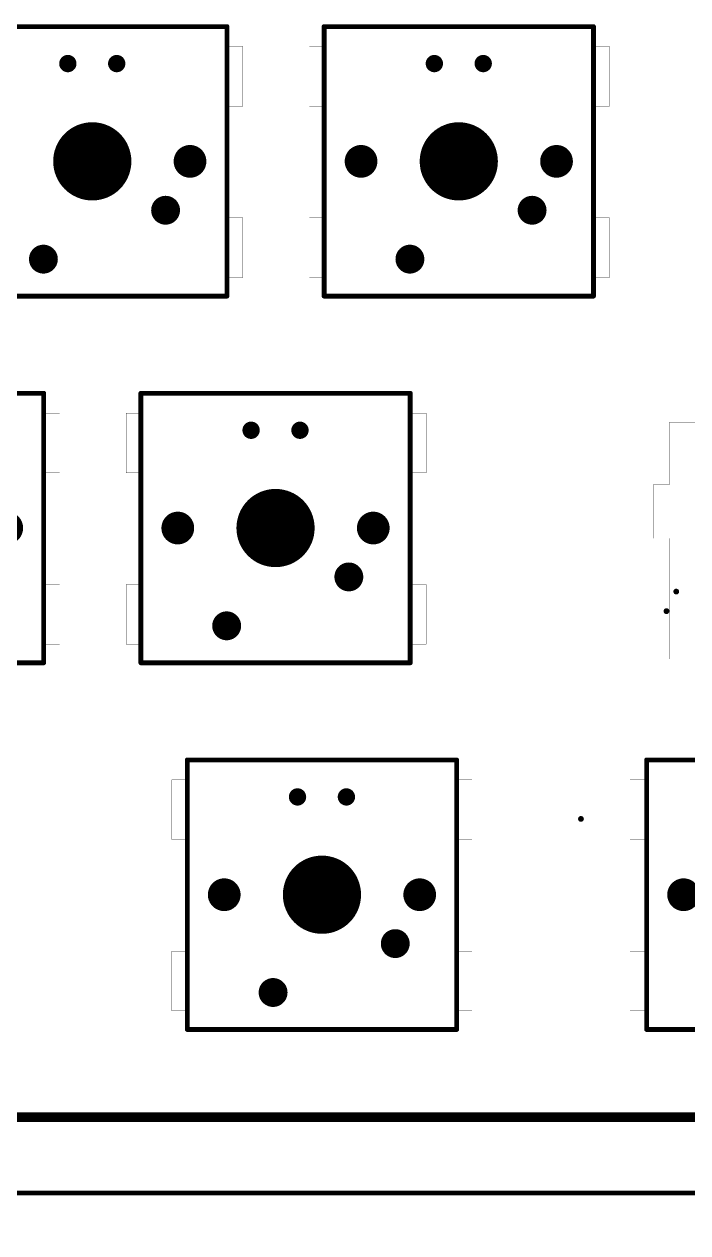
# Model space of a CAD drawing. Header units: millimetres. Extents: x 0 to 366, y 0 to 165.
# Drawn here: x 210.8 to 245.3, y 0.1 to 62.9 of the extents above; entities that cross this region are included whole.
import ezdxf

# ---------------------------------------------------------------- set-up
doc = ezdxf.new("R2010")
doc.units = ezdxf.units.MM
for name, color, linetype in [('KeepOutLayer', 6, 'Continuous'), ('Mechanical1', 6, 'Continuous'), ('PadHoleLayer', 156, 'Continuous'), ('ViaHoleLayer', 16, 'Continuous')]:
    doc.layers.add(name, color=color, linetype=linetype)

# ---------------------------------------------------------------- blocks, each defined once
blk = doc.blocks.new('MX_SW_5_74')
at = {"layer": 'Mechanical1', "const_width": 0.254}
for points in [[(-7, 7), (7, 7)], [(-7, -7), (-7, 7)], [(7, -7), (7, 7)], [(-7, -7), (7, -7)]]:
    blk.add_lwpolyline(points, dxfattribs=at)
at = {"layer": 'Mechanical1', "const_width": 0.127}
for points in [[(-7.063, 7, 1), (-6.936, 7, 1)], [(-7.063, 7, 1), (-6.936, 7, 1)], [(6.937, 7, 1), (7.064, 7, 1)], [(6.937, 7, 1), (7.064, 7, 1)], [(-7.063, -7, 1), (-6.936, -7, 1)], [(-7.063, -7, 1), (-6.936, -7, 1)], [(6.937, -7, 1), (7.064, -7, 1)], [(6.937, -7, 1), (7.064, -7, 1)]]:
    blk.add_lwpolyline(points, format="xyb", close=True, dxfattribs=at)
at = {"layer": 'PadHoleLayer'}
for points, const_width in [([(-1.495, 5.08, 1), (-1.045, 5.08, 1)], 0.45), ([(1.045, 5.08, 1), (1.495, 5.08, 1)], 0.45), ([(-1.016, 0, 1), (1.016, 0, 1)], 2.032), ([(-5.505, 0, 1), (-4.655, 0, 1)], 0.851), ([(4.655, 0, 1), (5.505, 0, 1)], 0.851), ([(3.435, -2.54, 1), (4.185, -2.54, 1)], 0.75), ([(-2.915, -5.08, 1), (-2.165, -5.08, 1)], 0.75)]:
    blk.add_lwpolyline(points, format="xyb", close=True, dxfattribs=dict(at, const_width=const_width))
blk = doc.blocks.new('MX_SW_5_85')
at = {"layer": 'Mechanical1', "const_width": 0.254}
for points in [[(-7, 7), (7, 7)], [(-7, -7), (-7, 7)], [(7, -7), (7, 7)], [(-7, -7), (7, -7)]]:
    blk.add_lwpolyline(points, dxfattribs=at)
at = {"layer": 'Mechanical1', "const_width": 0.127}
for points in [[(-7.063, 7, 1), (-6.936, 7, 1)], [(-7.063, 7, 1), (-6.936, 7, 1)], [(6.937, 7, 1), (7.064, 7, 1)], [(6.937, 7, 1), (7.064, 7, 1)], [(-7.063, -7, 1), (-6.936, -7, 1)], [(-7.063, -7, 1), (-6.936, -7, 1)], [(6.937, -7, 1), (7.064, -7, 1)], [(6.937, -7, 1), (7.064, -7, 1)]]:
    blk.add_lwpolyline(points, format="xyb", close=True, dxfattribs=at)
at = {"layer": 'PadHoleLayer'}
for points, const_width in [([(-1.495, 5.08, 1), (-1.045, 5.08, 1)], 0.45), ([(1.045, 5.08, 1), (1.495, 5.08, 1)], 0.45), ([(-1.016, 0, 1), (1.016, 0, 1)], 2.032), ([(-5.505, 0, 1), (-4.655, 0, 1)], 0.851), ([(4.655, 0, 1), (5.505, 0, 1)], 0.851), ([(3.435, -2.54, 1), (4.185, -2.54, 1)], 0.75), ([(-2.915, -5.08, 1), (-2.165, -5.08, 1)], 0.75)]:
    blk.add_lwpolyline(points, format="xyb", close=True, dxfattribs=dict(at, const_width=const_width))
blk = doc.blocks.new('MX_SW_5_117')
at = {"layer": 'Mechanical1', "const_width": 0.254}
for points in [[(-7, 7), (7, 7)], [(-7, -7), (-7, 7)], [(7, -7), (7, 7)], [(-7, -7), (7, -7)]]:
    blk.add_lwpolyline(points, dxfattribs=at)
at = {"layer": 'Mechanical1', "const_width": 0.127}
for points in [[(-7.063, 7, 1), (-6.936, 7, 1)], [(-7.063, 7, 1), (-6.936, 7, 1)], [(6.937, 7, 1), (7.064, 7, 1)], [(6.937, 7, 1), (7.064, 7, 1)], [(-7.063, -7, 1), (-6.936, -7, 1)], [(-7.063, -7, 1), (-6.936, -7, 1)], [(6.937, -7, 1), (7.064, -7, 1)], [(6.937, -7, 1), (7.064, -7, 1)]]:
    blk.add_lwpolyline(points, format="xyb", close=True, dxfattribs=at)
at = {"layer": 'PadHoleLayer'}
for points, const_width in [([(-1.495, 5.08, 1), (-1.045, 5.08, 1)], 0.45), ([(1.045, 5.08, 1), (1.495, 5.08, 1)], 0.45), ([(-1.016, 0, 1), (1.016, 0, 1)], 2.032), ([(-5.505, 0, 1), (-4.655, 0, 1)], 0.851), ([(4.655, 0, 1), (5.505, 0, 1)], 0.851), ([(3.435, -2.54, 1), (4.185, -2.54, 1)], 0.75), ([(-2.915, -5.08, 1), (-2.165, -5.08, 1)], 0.75)]:
    blk.add_lwpolyline(points, format="xyb", close=True, dxfattribs=dict(at, const_width=const_width))
blk = doc.blocks.new('MX_SW_5_120')
at = {"layer": 'Mechanical1', "const_width": 0.254}
for points in [[(-7, 7), (7, 7)], [(-7, -7), (-7, 7)], [(7, -7), (7, 7)], [(-7, -7), (7, -7)]]:
    blk.add_lwpolyline(points, dxfattribs=at)
at = {"layer": 'Mechanical1', "const_width": 0.127}
for points in [[(-7.063, 7, 1), (-6.936, 7, 1)], [(-7.063, 7, 1), (-6.936, 7, 1)], [(6.937, 7, 1), (7.064, 7, 1)], [(6.937, 7, 1), (7.064, 7, 1)], [(-7.063, -7, 1), (-6.936, -7, 1)], [(-7.063, -7, 1), (-6.936, -7, 1)], [(6.937, -7, 1), (7.064, -7, 1)], [(6.937, -7, 1), (7.064, -7, 1)]]:
    blk.add_lwpolyline(points, format="xyb", close=True, dxfattribs=at)
at = {"layer": 'PadHoleLayer'}
for points, const_width in [([(-1.495, 5.08, 1), (-1.045, 5.08, 1)], 0.45), ([(1.045, 5.08, 1), (1.495, 5.08, 1)], 0.45), ([(-1.016, 0, 1), (1.016, 0, 1)], 2.032), ([(-5.505, 0, 1), (-4.655, 0, 1)], 0.851), ([(4.655, 0, 1), (5.505, 0, 1)], 0.851), ([(3.435, -2.54, 1), (4.185, -2.54, 1)], 0.75), ([(-2.915, -5.08, 1), (-2.165, -5.08, 1)], 0.75)]:
    blk.add_lwpolyline(points, format="xyb", close=True, dxfattribs=dict(at, const_width=const_width))
blk = doc.blocks.new('MX_SW_5_121')
at = {"layer": 'Mechanical1', "const_width": 0.254}
for points in [[(-7, 7), (7, 7)], [(-7, -7), (-7, 7)], [(7, -7), (7, 7)], [(-7, -7), (7, -7)]]:
    blk.add_lwpolyline(points, dxfattribs=at)
at = {"layer": 'Mechanical1', "const_width": 0.127}
for points in [[(-7.063, 7, 1), (-6.936, 7, 1)], [(-7.063, 7, 1), (-6.936, 7, 1)], [(6.937, 7, 1), (7.064, 7, 1)], [(6.937, 7, 1), (7.064, 7, 1)], [(-7.063, -7, 1), (-6.936, -7, 1)], [(-7.063, -7, 1), (-6.936, -7, 1)], [(6.937, -7, 1), (7.064, -7, 1)], [(6.937, -7, 1), (7.064, -7, 1)]]:
    blk.add_lwpolyline(points, format="xyb", close=True, dxfattribs=at)
at = {"layer": 'PadHoleLayer'}
for points, const_width in [([(-1.495, 5.08, 1), (-1.045, 5.08, 1)], 0.45), ([(1.045, 5.08, 1), (1.495, 5.08, 1)], 0.45), ([(-1.016, 0, 1), (1.016, 0, 1)], 2.032), ([(-5.505, 0, 1), (-4.655, 0, 1)], 0.851), ([(4.655, 0, 1), (5.505, 0, 1)], 0.851), ([(3.435, -2.54, 1), (4.185, -2.54, 1)], 0.75), ([(-2.915, -5.08, 1), (-2.165, -5.08, 1)], 0.75)]:
    blk.add_lwpolyline(points, format="xyb", close=True, dxfattribs=dict(at, const_width=const_width))
blk = doc.blocks.new('MX_SW_5_123')
at = {"layer": 'Mechanical1', "const_width": 0.254}
for points in [[(-7, 7), (7, 7)], [(-7, -7), (-7, 7)], [(7, -7), (7, 7)], [(-7, -7), (7, -7)]]:
    blk.add_lwpolyline(points, dxfattribs=at)
at = {"layer": 'Mechanical1', "const_width": 0.127}
for points in [[(-7.063, 7, 1), (-6.936, 7, 1)], [(-7.063, 7, 1), (-6.936, 7, 1)], [(6.937, 7, 1), (7.064, 7, 1)], [(6.937, 7, 1), (7.064, 7, 1)], [(-7.063, -7, 1), (-6.936, -7, 1)], [(-7.063, -7, 1), (-6.936, -7, 1)], [(6.937, -7, 1), (7.064, -7, 1)], [(6.937, -7, 1), (7.064, -7, 1)]]:
    blk.add_lwpolyline(points, format="xyb", close=True, dxfattribs=at)
at = {"layer": 'PadHoleLayer'}
for points, const_width in [([(-1.495, 5.08, 1), (-1.045, 5.08, 1)], 0.45), ([(1.045, 5.08, 1), (1.495, 5.08, 1)], 0.45), ([(-1.016, 0, 1), (1.016, 0, 1)], 2.032), ([(-5.505, 0, 1), (-4.655, 0, 1)], 0.851), ([(4.655, 0, 1), (5.505, 0, 1)], 0.851), ([(3.435, -2.54, 1), (4.185, -2.54, 1)], 0.75), ([(-2.915, -5.08, 1), (-2.165, -5.08, 1)], 0.75)]:
    blk.add_lwpolyline(points, format="xyb", close=True, dxfattribs=dict(at, const_width=const_width))

msp = doc.modelspace()

# ---------------------------------------------------------------- linework, layer by layer
at = {"layer": 'KeepOutLayer', "const_width": 0.5}
msp.add_lwpolyline([(0.381, 6.096), (347.726, 6.096)], dxfattribs=at)
at = {"layer": 'Mechanical1'}
for points, const_width in [([(207.407, 62.72), (221.407, 62.72)], 0.0127), ([(221.407, 61.72), (221.407, 62.72)], 0.0127), ([(226.457, 62.72), (240.457, 62.72)], 0.0127), ([(226.457, 61.72), (226.457, 62.72)], 0.0127), ([(240.457, 61.72), (240.457, 62.72)], 0.0127), ([(221.407, 61.72), (222.207, 61.72)], 0.0127), ([(222.207, 58.619), (222.207, 61.72)], 0.0127), ([(225.656, 58.619), (225.656, 61.72)], 0.0127), ([(225.656, 61.72), (226.457, 61.72)], 0.0127), ([(240.457, 61.72), (241.257, 61.72)], 0.0127), ([(241.257, 58.619), (241.257, 61.72)], 0.0127), ([(221.407, 58.619), (222.207, 58.619)], 0.0127), ([(221.407, 52.82), (221.407, 58.619)], 0.0127), ([(225.656, 58.619), (226.457, 58.619)], 0.0127), ([(226.457, 52.82), (226.457, 58.619)], 0.0127), ([(240.457, 58.619), (241.257, 58.619)], 0.0127), ([(240.457, 52.82), (240.457, 58.619)], 0.0127), ([(221.407, 52.82), (222.207, 52.82)], 0.0127), ([(222.207, 49.72), (222.207, 52.82)], 0.0127), ([(225.656, 49.72), (225.656, 52.82)], 0.0127), ([(225.656, 52.82), (226.457, 52.82)], 0.0127), ([(240.457, 52.82), (241.257, 52.82)], 0.0127), ([(241.257, 49.72), (241.257, 52.82)], 0.0127), ([(221.407, 49.72), (222.207, 49.72)], 0.0127), ([(221.407, 48.719), (221.407, 49.72)], 0.0127), ([(225.656, 49.72), (226.457, 49.72)], 0.0127), ([(226.457, 48.719), (226.457, 49.72)], 0.0127), ([(240.457, 49.72), (241.257, 49.72)], 0.0127), ([(240.457, 48.719), (240.457, 49.72)], 0.0127), ([(207.407, 48.719), (221.407, 48.719)], 0.0127), ([(226.457, 48.719), (240.457, 48.719)], 0.0127), ([(197.882, 43.67), (211.882, 43.67)], 0.0127), ([(211.882, 42.67), (211.882, 43.67)], 0.0127), ([(216.932, 43.67), (230.932, 43.67)], 0.0127), ([(216.932, 42.67), (216.932, 43.67)], 0.0127), ([(230.932, 42.67), (230.932, 43.67)], 0.0127), ([(211.882, 42.67), (212.682, 42.67)], 0.0127), ([(212.682, 39.569), (212.682, 42.67)], 0.0127), ([(216.131, 39.569), (216.131, 42.67)], 0.0127), ([(216.131, 42.67), (216.932, 42.67)], 0.0127), ([(230.932, 42.67), (231.732, 42.67)], 0.0127), ([(231.732, 39.569), (231.732, 42.67)], 0.0127), ([(244.376, 38.97), (244.376, 42.2)], 0.0127), ([(244.376, 42.2), (246.101, 42.2)], 0.0127), ([(211.882, 39.569), (212.682, 39.569)], 0.0127), ([(211.882, 33.77), (211.882, 39.569)], 0.0127), ([(216.131, 39.569), (216.932, 39.569)], 0.0127), ([(216.932, 33.77), (216.932, 39.569)], 0.0127), ([(230.932, 39.569), (231.732, 39.569)], 0.0127), ([(230.932, 33.77), (230.932, 39.569)], 0.0127), ([(243.55, 36.169), (243.55, 38.97)], 0.0127), ([(243.55, 38.97), (244.376, 38.97)], 0.0127), ([(243.55, 36.169), (244.376, 36.169)], 0.0127), ([(244.376, 29.899), (244.376, 36.169)], 0.0127), ([(211.882, 33.77), (212.682, 33.77)], 0.0127), ([(212.682, 30.67), (212.682, 33.77)], 0.0127), ([(216.131, 30.67), (216.131, 33.77)], 0.0127), ([(216.131, 33.77), (216.932, 33.77)], 0.0127), ([(230.932, 33.77), (231.732, 33.77)], 0.0127), ([(231.732, 30.67), (231.732, 33.77)], 0.0127), ([(211.882, 30.67), (212.682, 30.67)], 0.0127), ([(211.882, 29.669), (211.882, 30.67)], 0.0127), ([(216.131, 30.67), (216.932, 30.67)], 0.0127), ([(216.932, 29.669), (216.932, 30.67)], 0.0127), ([(230.932, 30.67), (231.732, 30.67)], 0.0127), ([(230.932, 29.669), (230.932, 30.67)], 0.0127), ([(197.882, 29.669), (211.882, 29.669)], 0.0127), ([(216.932, 29.669), (230.932, 29.669)], 0.0127), ([(244.376, 29.899), (246.101, 29.899)], 0.0127), ([(219.313, 24.62), (233.313, 24.62)], 0.0127), ([(219.313, 23.62), (219.313, 24.62)], 0.0127), ([(233.313, 23.62), (233.313, 24.62)], 0.0127), ([(243.126, 24.62), (257.125, 24.62)], 0.0127), ([(243.126, 23.62), (243.126, 24.62)], 0.0127), ([(218.513, 20.519), (218.513, 23.62)], 0.0127), ([(218.513, 23.62), (219.313, 23.62)], 0.0127), ([(233.313, 23.62), (234.112, 23.62)], 0.0127), ([(234.112, 20.519), (234.112, 23.62)], 0.0127), ([(242.325, 20.519), (242.325, 23.62)], 0.0127), ([(242.325, 23.62), (243.126, 23.62)], 0.0127), ([(218.513, 20.519), (219.313, 20.519)], 0.0127), ([(219.313, 14.72), (219.313, 20.519)], 0.0127), ([(233.313, 20.519), (234.112, 20.519)], 0.0127), ([(233.313, 14.72), (233.313, 20.519)], 0.0127), ([(242.325, 20.519), (243.126, 20.519)], 0.0127), ([(243.126, 14.72), (243.126, 20.519)], 0.0127), ([(218.513, 11.62), (218.513, 14.72)], 0.0127), ([(218.513, 14.72), (219.313, 14.72)], 0.0127), ([(233.313, 14.72), (234.112, 14.72)], 0.0127), ([(234.112, 11.62), (234.112, 14.72)], 0.0127), ([(242.325, 11.62), (242.325, 14.72)], 0.0127), ([(242.325, 14.72), (243.126, 14.72)], 0.0127), ([(218.513, 11.62), (219.313, 11.62)], 0.0127), ([(219.313, 10.619), (219.313, 11.62)], 0.0127), ([(233.313, 11.62), (234.112, 11.62)], 0.0127), ([(233.313, 10.619), (233.313, 11.62)], 0.0127), ([(242.325, 11.62), (243.126, 11.62)], 0.0127), ([(243.126, 10.619), (243.126, 11.62)], 0.0127), ([(219.313, 10.619), (233.313, 10.619)], 0.0127), ([(243.126, 10.619), (257.125, 10.619)], 0.0127), ([(178.243, 2.159), (347.726, 2.159)], 0.254), ([(0.095, 0.094), (347.758, 0.094)], 0.0127)]:
    msp.add_lwpolyline(points, dxfattribs=dict(at, const_width=const_width))
at = {"layer": 'Mechanical1', "const_width": 0.00635}
for points in [[(221.404, 62.72, 1), (221.41, 62.72, 1)], [(221.404, 62.72, 1), (221.41, 62.72, 1)], [(226.454, 62.72, 1), (226.46, 62.72, 1)], [(226.454, 62.72, 1), (226.46, 62.72, 1)], [(240.454, 62.72, 1), (240.46, 62.72, 1)], [(240.454, 62.72, 1), (240.46, 62.72, 1)], [(221.404, 61.72, 1), (221.41, 61.72, 1)], [(221.404, 61.72, 1), (221.41, 61.72, 1)], [(222.204, 61.72, 1), (222.21, 61.72, 1)], [(222.204, 61.72, 1), (222.21, 61.72, 1)], [(225.653, 61.72, 1), (225.659, 61.72, 1)], [(225.653, 61.72, 1), (225.659, 61.72, 1)], [(226.454, 61.72, 1), (226.46, 61.72, 1)], [(226.454, 61.72, 1), (226.46, 61.72, 1)], [(240.454, 61.72, 1), (240.46, 61.72, 1)], [(240.454, 61.72, 1), (240.46, 61.72, 1)], [(241.254, 61.72, 1), (241.26, 61.72, 1)], [(241.254, 61.72, 1), (241.26, 61.72, 1)], [(221.404, 58.619, 1), (221.41, 58.619, 1)], [(221.404, 58.619, 1), (221.41, 58.619, 1)], [(222.204, 58.619, 1), (222.21, 58.619, 1)], [(222.204, 58.619, 1), (222.21, 58.619, 1)], [(225.653, 58.619, 1), (225.659, 58.619, 1)], [(225.653, 58.619, 1), (225.659, 58.619, 1)], [(226.454, 58.619, 1), (226.46, 58.619, 1)], [(226.454, 58.619, 1), (226.46, 58.619, 1)], [(240.454, 58.619, 1), (240.46, 58.619, 1)], [(240.454, 58.619, 1), (240.46, 58.619, 1)], [(241.254, 58.619, 1), (241.26, 58.619, 1)], [(241.254, 58.619, 1), (241.26, 58.619, 1)], [(221.404, 52.82, 1), (221.41, 52.82, 1)], [(221.404, 52.82, 1), (221.41, 52.82, 1)], [(222.204, 52.82, 1), (222.21, 52.82, 1)], [(222.204, 52.82, 1), (222.21, 52.82, 1)], [(225.653, 52.82, 1), (225.659, 52.82, 1)], [(225.653, 52.82, 1), (225.659, 52.82, 1)], [(226.454, 52.82, 1), (226.46, 52.82, 1)], [(226.454, 52.82, 1), (226.46, 52.82, 1)], [(240.454, 52.82, 1), (240.46, 52.82, 1)], [(240.454, 52.82, 1), (240.46, 52.82, 1)], [(241.254, 52.82, 1), (241.26, 52.82, 1)], [(241.254, 52.82, 1), (241.26, 52.82, 1)], [(221.404, 49.72, 1), (221.41, 49.72, 1)], [(221.404, 49.72, 1), (221.41, 49.72, 1)], [(222.204, 49.72, 1), (222.21, 49.72, 1)], [(222.204, 49.72, 1), (222.21, 49.72, 1)], [(225.653, 49.72, 1), (225.659, 49.72, 1)], [(225.653, 49.72, 1), (225.659, 49.72, 1)], [(226.454, 49.72, 1), (226.46, 49.72, 1)], [(226.454, 49.72, 1), (226.46, 49.72, 1)], [(240.454, 49.72, 1), (240.46, 49.72, 1)], [(240.454, 49.72, 1), (240.46, 49.72, 1)], [(241.254, 49.72, 1), (241.26, 49.72, 1)], [(241.254, 49.72, 1), (241.26, 49.72, 1)], [(221.404, 48.719, 1), (221.41, 48.719, 1)], [(221.404, 48.719, 1), (221.41, 48.719, 1)], [(226.454, 48.719, 1), (226.46, 48.719, 1)], [(226.454, 48.719, 1), (226.46, 48.719, 1)], [(240.454, 48.719, 1), (240.46, 48.719, 1)], [(240.454, 48.719, 1), (240.46, 48.719, 1)], [(211.879, 43.67, 1), (211.885, 43.67, 1)], [(211.879, 43.67, 1), (211.885, 43.67, 1)], [(216.929, 43.67, 1), (216.935, 43.67, 1)], [(216.929, 43.67, 1), (216.935, 43.67, 1)], [(230.929, 43.67, 1), (230.935, 43.67, 1)], [(230.929, 43.67, 1), (230.935, 43.67, 1)], [(211.879, 42.67, 1), (211.885, 42.67, 1)], [(211.879, 42.67, 1), (211.885, 42.67, 1)], [(212.679, 42.67, 1), (212.685, 42.67, 1)], [(212.679, 42.67, 1), (212.685, 42.67, 1)], [(216.128, 42.67, 1), (216.134, 42.67, 1)], [(216.128, 42.67, 1), (216.134, 42.67, 1)], [(216.929, 42.67, 1), (216.935, 42.67, 1)], [(216.929, 42.67, 1), (216.935, 42.67, 1)], [(230.929, 42.67, 1), (230.935, 42.67, 1)], [(230.929, 42.67, 1), (230.935, 42.67, 1)], [(231.729, 42.67, 1), (231.735, 42.67, 1)], [(231.729, 42.67, 1), (231.735, 42.67, 1)], [(244.373, 42.2, 1), (244.379, 42.2, 1)], [(244.373, 42.2, 1), (244.379, 42.2, 1)], [(211.879, 39.569, 1), (211.885, 39.569, 1)], [(211.879, 39.569, 1), (211.885, 39.569, 1)], [(212.679, 39.569, 1), (212.685, 39.569, 1)], [(212.679, 39.569, 1), (212.685, 39.569, 1)], [(216.128, 39.569, 1), (216.134, 39.569, 1)], [(216.128, 39.569, 1), (216.134, 39.569, 1)], [(216.929, 39.569, 1), (216.935, 39.569, 1)], [(216.929, 39.569, 1), (216.935, 39.569, 1)], [(230.929, 39.569, 1), (230.935, 39.569, 1)], [(230.929, 39.569, 1), (230.935, 39.569, 1)], [(231.729, 39.569, 1), (231.735, 39.569, 1)], [(231.729, 39.569, 1), (231.735, 39.569, 1)], [(243.547, 38.97, 1), (243.553, 38.97, 1)], [(243.547, 38.97, 1), (243.553, 38.97, 1)], [(244.373, 38.97, 1), (244.379, 38.97, 1)], [(244.373, 38.97, 1), (244.379, 38.97, 1)], [(243.547, 36.169, 1), (243.553, 36.169, 1)], [(243.547, 36.169, 1), (243.553, 36.169, 1)], [(244.373, 36.169, 1), (244.379, 36.169, 1)], [(244.373, 36.169, 1), (244.379, 36.169, 1)], [(211.879, 33.77, 1), (211.885, 33.77, 1)], [(211.879, 33.77, 1), (211.885, 33.77, 1)], [(212.679, 33.77, 1), (212.685, 33.77, 1)], [(212.679, 33.77, 1), (212.685, 33.77, 1)], [(216.128, 33.77, 1), (216.134, 33.77, 1)], [(216.128, 33.77, 1), (216.134, 33.77, 1)], [(216.929, 33.77, 1), (216.935, 33.77, 1)], [(216.929, 33.77, 1), (216.935, 33.77, 1)], [(230.929, 33.77, 1), (230.935, 33.77, 1)], [(230.929, 33.77, 1), (230.935, 33.77, 1)], [(231.729, 33.77, 1), (231.735, 33.77, 1)], [(231.729, 33.77, 1), (231.735, 33.77, 1)], [(211.879, 30.67, 1), (211.885, 30.67, 1)], [(211.879, 30.67, 1), (211.885, 30.67, 1)], [(212.679, 30.67, 1), (212.685, 30.67, 1)], [(212.679, 30.67, 1), (212.685, 30.67, 1)], [(216.128, 30.67, 1), (216.134, 30.67, 1)], [(216.128, 30.67, 1), (216.134, 30.67, 1)], [(216.929, 30.67, 1), (216.935, 30.67, 1)], [(216.929, 30.67, 1), (216.935, 30.67, 1)], [(230.929, 30.67, 1), (230.935, 30.67, 1)], [(230.929, 30.67, 1), (230.935, 30.67, 1)], [(231.729, 30.67, 1), (231.735, 30.67, 1)], [(231.729, 30.67, 1), (231.735, 30.67, 1)], [(211.879, 29.669, 1), (211.885, 29.669, 1)], [(211.879, 29.669, 1), (211.885, 29.669, 1)], [(216.929, 29.669, 1), (216.935, 29.669, 1)], [(216.929, 29.669, 1), (216.935, 29.669, 1)], [(230.929, 29.669, 1), (230.935, 29.669, 1)], [(230.929, 29.669, 1), (230.935, 29.669, 1)], [(244.373, 29.899, 1), (244.379, 29.899, 1)], [(244.373, 29.899, 1), (244.379, 29.899, 1)], [(219.31, 24.62, 1), (219.316, 24.62, 1)], [(219.31, 24.62, 1), (219.316, 24.62, 1)], [(233.31, 24.62, 1), (233.316, 24.62, 1)], [(233.31, 24.62, 1), (233.316, 24.62, 1)], [(243.123, 24.62, 1), (243.129, 24.62, 1)], [(243.123, 24.62, 1), (243.129, 24.62, 1)], [(218.51, 23.62, 1), (218.516, 23.62, 1)], [(218.51, 23.62, 1), (218.516, 23.62, 1)], [(219.31, 23.62, 1), (219.316, 23.62, 1)], [(219.31, 23.62, 1), (219.316, 23.62, 1)], [(233.31, 23.62, 1), (233.316, 23.62, 1)], [(233.31, 23.62, 1), (233.316, 23.62, 1)], [(234.109, 23.62, 1), (234.115, 23.62, 1)], [(234.109, 23.62, 1), (234.115, 23.62, 1)], [(242.322, 23.62, 1), (242.328, 23.62, 1)], [(242.322, 23.62, 1), (242.328, 23.62, 1)], [(243.123, 23.62, 1), (243.129, 23.62, 1)], [(243.123, 23.62, 1), (243.129, 23.62, 1)], [(218.51, 20.519, 1), (218.516, 20.519, 1)], [(218.51, 20.519, 1), (218.516, 20.519, 1)], [(219.31, 20.519, 1), (219.316, 20.519, 1)], [(219.31, 20.519, 1), (219.316, 20.519, 1)], [(233.31, 20.519, 1), (233.316, 20.519, 1)], [(233.31, 20.519, 1), (233.316, 20.519, 1)], [(234.109, 20.519, 1), (234.115, 20.519, 1)], [(234.109, 20.519, 1), (234.115, 20.519, 1)], [(242.322, 20.519, 1), (242.328, 20.519, 1)], [(242.322, 20.519, 1), (242.328, 20.519, 1)], [(243.123, 20.519, 1), (243.129, 20.519, 1)], [(243.123, 20.519, 1), (243.129, 20.519, 1)], [(218.51, 14.72, 1), (218.516, 14.72, 1)], [(218.51, 14.72, 1), (218.516, 14.72, 1)], [(219.31, 14.72, 1), (219.316, 14.72, 1)], [(219.31, 14.72, 1), (219.316, 14.72, 1)], [(233.31, 14.72, 1), (233.316, 14.72, 1)], [(233.31, 14.72, 1), (233.316, 14.72, 1)], [(234.109, 14.72, 1), (234.115, 14.72, 1)], [(234.109, 14.72, 1), (234.115, 14.72, 1)], [(242.322, 14.72, 1), (242.328, 14.72, 1)], [(242.322, 14.72, 1), (242.328, 14.72, 1)], [(243.123, 14.72, 1), (243.129, 14.72, 1)], [(243.123, 14.72, 1), (243.129, 14.72, 1)], [(218.51, 11.62, 1), (218.516, 11.62, 1)], [(218.51, 11.62, 1), (218.516, 11.62, 1)], [(219.31, 11.62, 1), (219.316, 11.62, 1)], [(219.31, 11.62, 1), (219.316, 11.62, 1)], [(233.31, 11.62, 1), (233.316, 11.62, 1)], [(233.31, 11.62, 1), (233.316, 11.62, 1)], [(234.109, 11.62, 1), (234.115, 11.62, 1)], [(234.109, 11.62, 1), (234.115, 11.62, 1)], [(242.322, 11.62, 1), (242.328, 11.62, 1)], [(242.322, 11.62, 1), (242.328, 11.62, 1)], [(243.123, 11.62, 1), (243.129, 11.62, 1)], [(243.123, 11.62, 1), (243.129, 11.62, 1)], [(219.31, 10.619, 1), (219.316, 10.619, 1)], [(219.31, 10.619, 1), (219.316, 10.619, 1)], [(233.31, 10.619, 1), (233.316, 10.619, 1)], [(233.31, 10.619, 1), (233.316, 10.619, 1)], [(243.123, 10.619, 1), (243.129, 10.619, 1)], [(243.123, 10.619, 1), (243.129, 10.619, 1)]]:
    msp.add_lwpolyline(points, format="xyb", close=True, dxfattribs=at)
at = {"layer": 'ViaHoleLayer', "const_width": 0.15}
for points in [[(244.654, 33.401, 1), (244.804, 33.401, 1)], [(244.146, 32.385, 1), (244.296, 32.385, 1)], [(239.701, 21.59, 1), (239.851, 21.59, 1)]]:
    msp.add_lwpolyline(points, format="xyb", close=True, dxfattribs=at)

# ---------------------------------------------------------------- block references
for name, p in [('MX_SW_5_120', (214.376, 55.753)), ('MX_SW_5_123', (233.426, 55.753)), ('MX_SW_5_117', (204.851, 36.703)), ('MX_SW_5_121', (223.901, 36.703)), ('MX_SW_5_85', (226.314, 17.653)), ('MX_SW_5_74', (250.19, 17.653))]:
    msp.add_blockref(name, p)

doc.saveas('drawing.dxf')
